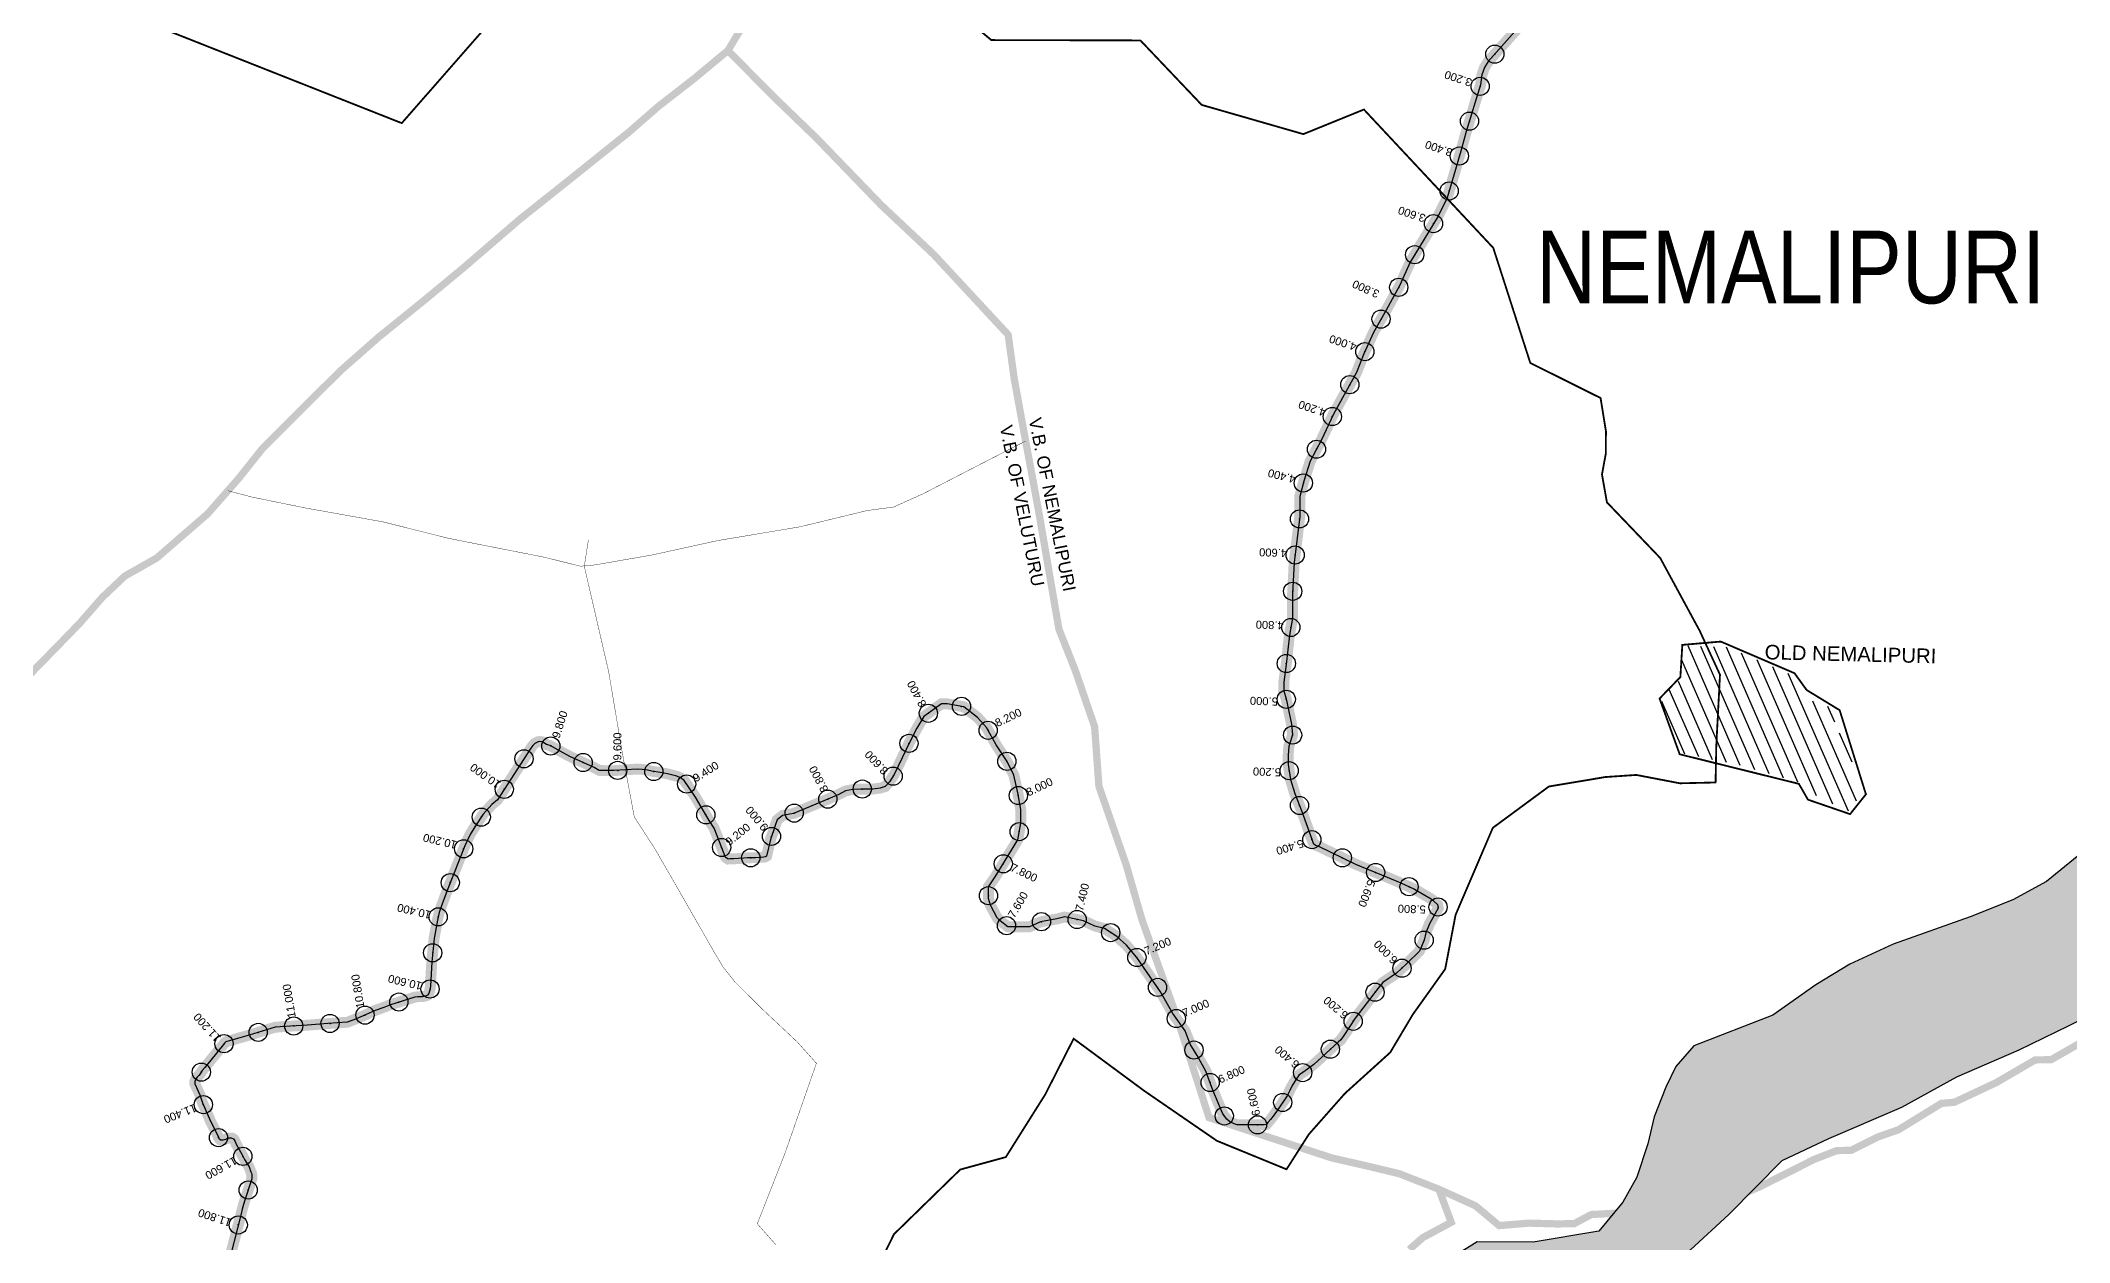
# Model space of a CAD drawing. Header units: millimetres. Extents: x 345922 to 402103, y 1833175 to 1858598.
# Drawn here: x 393337 to 398915, y 1850241 to 1853547 of the extents above; entities that cross this region are included whole.
import ezdxf

# ---------------------------------------------------------------- set-up
doc = ezdxf.new("R2010")
doc.units = ezdxf.units.MM
doc.header["$PDMODE"] = 32
doc.header["$PDSIZE"] = 50
doc.linetypes.add('JIS_02_1.0', pattern=[2, 1, -1])
for name, color, linetype in [('BND', 160, 'Continuous'), ('FRL', 3, 'Continuous'), ('points', 161, 'Continuous'), ('ROADS', 10, 'Continuous'), ('STREAM111', 4, 'Continuous'), ('TEXT', 7, 'Continuous'), ('VILLAGE AREA', 44, 'Continuous'), ('VILLAGE NAMES', 7, 'Continuous')]:
    doc.layers.add(name, color=color, linetype=linetype)
doc.styles.get("Standard").update_dxf_attribs({"font": 'arial.ttf'})
doc.styles.add('style1', font='')
doc.styles.get('style1').set_extended_font_data('Bahnschrift Condensed')

msp = doc.modelspace()

# ---------------------------------------------------------------- hatches: boundary and pattern name
at = {"layer": 'STREAM111'}
h = msp.add_hatch(dxfattribs=at)
h.set_pattern_fill('DASH', color=4, scale=500, angle=45)
h.set_pattern_definition([(45, (0, 0), (7e-15, 88.3883476), [62.5, -62.5])])
h.paths.add_polyline_path([(375577, 1846618.8), (375905.4, 1846141.8), (376031.5, 1846235.4), (376238.7, 1846424), (376382.2, 1846548.7), (376544.5, 1846617.3), (376756.8, 1846710.8), (376931.6, 1846810.6), (377193.7, 1846997.7), (377346.3, 1847086.8), (377459.5, 1847142.5), (377543.2, 1847175), (377659.5, 1847195.2), (377800.6, 1847190.5), (377901.4, 1847168.9), (378061.1, 1847130.1), (378219.3, 1847068.2), (378488.3, 1847005.6), (378706.8, 1846933.8), (378853.6, 1846904.2), (379034.7, 1846840.3), (379412.9, 1846644.8), (379594, 1846566.8), (379861.6, 1846395.3), (380024.5, 1846245.1), (380277.1, 1845924.8), (380518.5, 1845543), (380731.7, 1845233.6), (380941.3, 1844797.4), (381122.3, 1844516.1), (381283.2, 1844222.8), (381319.4, 1843917.4), (381330.9, 1843655.6), (381348.5, 1843538.7), (381406.4, 1843204.5), (381427.2, 1843118), (381444.9, 1842896.9), (381490.1, 1842511), (381515.8, 1842328.4), (381541.3, 1842152.2), (381625.4, 1842051.3), (381644.8, 1841996.5), (381683.5, 1841927.1), (381698.1, 1841890), (381706.2, 1841848.1), (381706.2, 1841793.2), (381703, 1841666.6), (381725.6, 1841523.1), (381745, 1841410.2), (381762.7, 1841332.7), (381772.4, 1841274.7), (381783.7, 1841215), (381804.7, 1841158.5), (381885.8, 1841027.5), (381890.9, 1840970.9), (381904.1, 1840945.6), (381922.3, 1840918.3), (381944.6, 1840888.9), (381984.1, 1840845.4), (382067.9, 1840717.8), (382204.5, 1840565.2), (382288.3, 1840481.8), (382319.9, 1840433.9), (382347.5, 1840401.3), (382362.8, 1840378.9), (382390.3, 1840337.2), (382486.1, 1840296.4), (382532, 1840263.8), (382557.5, 1840237.4), (382590.7, 1840185.5), (382612.4, 1840149.3), (382645.5, 1840112.1), (382685.8, 1840086.3), (382734.4, 1840036.8), (382779.8, 1839993.4), (382838.8, 1839938.7), (382866.7, 1839905.7), (382931, 1839840.8), (382950.6, 1839794.4), (382998.2, 1839728.3), (383021.9, 1839679.8), (383041.6, 1839657), (383066.4, 1839638.5), (383092.2, 1839609.6), (383146, 1839521.8), (383230.4, 1839422.7), (383300.5, 1839363.2), (383351.5, 1839325.2), (383419, 1839286.7), (383500.2, 1839236.9), (383636.7, 1839211.5), (383757.6, 1839162.1), (383807, 1839124.3), (383841.7, 1839089.7), (383891.1, 1839047.7), (383925.8, 1839026.6), (384066.7, 1838990.9), (384297, 1838951.8), (384446.8, 1838919.1), (384529, 1838924.4), (384578.6, 1838939.1), (384622.9, 1838958.1), (384703.1, 1838953.9), (384975.7, 1838918.9), (385028.3, 1838895.6), (385074.9, 1838872.4), (385120.2, 1838851.1), (385227.6, 1838825.7), (385379, 1838824.7), (385407.7, 1838833.2), (385470.6, 1838854.5), (385533.5, 1838869.4), (385621.9, 1838867.3), (385756.2, 1838836.4), (385847.9, 1838816.2), (385948.9, 1838831.9), (386045.9, 1838831.9), (386102.4, 1838839.4), (386171.6, 1838852.2), (386230.2, 1838890.5), (386358.1, 1838899), (386408.2, 1838913.9), (386662.3, 1839013.8), (386777.9, 1839042.9), (386930.5, 1839097), (387043.9, 1839128.3), (387113, 1839133.7), (387166, 1839114.3), (387196.2, 1839098.1), (387250.2, 1839091.6), (387322.6, 1839089.5), (387561.1, 1839129.6), (387680.3, 1839140), (387815.1, 1839162.4), (387899.8, 1839178), (388210.9, 1839361.6), (388399.6, 1839422.5), (388566, 1839533.4), (388799.1, 1839644.2), (389371, 1839940.5), (389756.6, 1840142), (389900.1, 1840276.4), (390324.9, 1840968), (390748.2, 1841448.1), (391056.6, 1841849.3), (391459.4, 1842404.7), (391904.2, 1842927.8), (392069.2, 1843171.4), (392485.8, 1843818.6), (392665.2, 1844076.6), (392851.7, 1844456.3), (392988.3, 1844852.8), (393124.6, 1845254.1), (393253.7, 1845734.1), (393347, 1845920.4), (393433.7, 1846339), (393519.8, 1846747.4), (393684.8, 1847048.3), (393792.4, 1847206), (393928.7, 1847363.6), (394057.8, 1847442.4), (394690.4, 1847518.3), (395448.9, 1847598.5), (396554.7, 1848008.1), (396750.1, 1848154.6), (396882.2, 1848696.2), (396998.6, 1849328), (397493.6, 1849874.6), (397666.7, 1850001.3), (397769.7, 1850075.5), (397872.7, 1850221.3), (397978.5, 1850318.4), (398124.4, 1850467), (398253.1, 1850527), (398453.4, 1850613.8), (398605.1, 1850696.7), (398776.7, 1850770.7), (398912.1, 1850837.5), (399129.8, 1850947), (399345.5, 1851093.7), (399447, 1851144.3), (399656.3, 1851546), (399796.8, 1851759.2), (399813.2, 1851864.9), (399835.8, 1852149.9), (399859.2, 1852292.8), (399859.2, 1852365.6), (399847.5, 1852406.5), (399803.7, 1852514.3), (399735, 1852682), (399669.1, 1852885.3), (399610.5, 1853028.4), (399606.8, 1853088.8), (399610.5, 1853132.7), (399625.1, 1853189.3), (399657.4, 1853422.3), (399759.3, 1853772.8), (399801.7, 1853877.8), (399834.9, 1853953.3), (399922.5, 1854201.1), (400051.7, 1854553.4), (400103.9, 1854675.2), (400167.8, 1854785.3), (400295.4, 1854965), (400394.1, 1855092.5), (400486.9, 1855202.6), (400574, 1855289.6), (400655.2, 1855393.9), (400707.5, 1855480.9), (400788.7, 1855591), (400829.3, 1855695.3), (400800.3, 1855747.5), (400655.2, 1855834.5), (400626.2, 1855863.4), (400475.3, 1855921.4), (400262, 1855954.7), (400123.2, 1855775.6), (400036.4, 1855706.3), (399938.1, 1855579.2), (399782, 1855423.2), (399782, 1855423.2), (399648.9, 1855290.3), (399544.8, 1855157.5), (399418.3, 1854904.9), (399398, 1854857.5), (399382.2, 1854794.4), (399359.5, 1854653.6), (399370.8, 1854628.7), (399393.4, 1854592.6), (399431.8, 1854561), (399461.2, 1854524.9), (399486.1, 1854491), (399510.9, 1854439.1), (399508.6, 1854333.1), (399513.2, 1854247.3), (399517.7, 1854195.4), (399517.7, 1854129.9), (399495.1, 1854035.1), (399461.5, 1853962.7), (399343.9, 1853750), (399263.5, 1853571.4), (399239.7, 1853370.5), (399220.4, 1853181.5), (399229.4, 1853051.9), (399268, 1852935.8), (399303.8, 1852807.7), (399323.1, 1852715.6), (399355.9, 1852663.3), (399408, 1852504), (399435.5, 1852295.4), (399444.3, 1852095.2), (399425.1, 1851906.9), (399354.7, 1851736.8), (399314.8, 1851679.3), (399208.3, 1851550.6), (399103.4, 1851439.9), (398851.1, 1851234.4), (398759, 1851183.3), (398642, 1851136.6), (398430, 1851062.1), (398310.6, 1851006.6), (398217.3, 1850949.8), (398099.3, 1850866.9), (397882, 1850781.9), (397832.4, 1850725.1), (397804.7, 1850668.3), (397772.7, 1850586.8), (397755.2, 1850512.6), (397725.6, 1850420.7), (397686.4, 1850352.5), (397621.1, 1850272.7), (397440.6, 1850242.4), (397285.9, 1850243.2), (397222.7, 1850203.9), (397132.9, 1850125.4), (397007.8, 1849982.1), (396842.7, 1849749.6), (396827, 1849662.4), (396744.1, 1849438.2), (396635.8, 1849147.2), (396517.9, 1848864.6), (396474.6, 1848746.2), (396409, 1848626), (396335.1, 1848509), (396254.3, 1848417.1), (396026.7, 1848336.1), (395843.1, 1848284), (395795.2, 1848276.2), (395731.5, 1848257.9), (395645.2, 1848207.4), (395580.7, 1848158.7), (395423.7, 1848103.6), (395304.2, 1848033.8), (395205.7, 1847985.1), (395069.7, 1847925.5), (394998.5, 1847894.3), (394932.4, 1847853.5), (394657.7, 1847849.7), (394443.5, 1847865.1), (394158.1, 1847834.1), (393974.8, 1847763.5), (393824.4, 1847659.5), (393622.8, 1847494.9), (393458.2, 1847317.9), (393348.5, 1847179.9), (393155.3, 1846958), (392957.7, 1846727.4), (392773.2, 1846494.6), (392707.4, 1846387.2), (392630.4, 1846172.7), (392582.4, 1845941.2), (392553.8, 1845802.6), (392518.9, 1845722), (392446.9, 1845405.9), (392399, 1845166.1), (392333.7, 1844840.7), (392279.5, 1844693.2), (392170.9, 1844560.9), (392036.2, 1844326.3), (391942.7, 1844121.8), (391762.4, 1843813.2), (391599.4, 1843500.4), (391377.7, 1843259.1), (391013.5, 1842919.1), (390889.6, 1842795.5), (390654.6, 1842545.6), (390479.3, 1842304.1), (390312.8, 1842037.2), (390155.3, 1841823.2), (390133.9, 1841745.9), (390094.4, 1841528.7), (390016, 1841369.3), (389854.1, 1841171.9), (389790.5, 1841124.2), (389737.5, 1841060.7), (389616.7, 1840935.9), (389554.5, 1840853.8), (389431.9, 1840667.9), (389330.5, 1840558.2), (389163.6, 1840421), (389065.2, 1840318.8), (388934, 1840254.6), (388805.5, 1840207.4), (388651.7, 1840153.5), (388550.7, 1840125.9), (388422.1, 1840107.6), (388315.5, 1840090.3), (388267, 1840070.6), (388208, 1840043.1), (388107, 1839952.7), (388032.3, 1839887.1), (388024.6, 1839887.1), (387989.9, 1839894.9), (387961.6, 1839906.4), (387939.7, 1839905.1), (387902.5, 1839879.4), (387787.8, 1839816.4), (387706.8, 1839759.9), (387490.6, 1839667.2), (387271.9, 1839588.7), (387053.1, 1839523), (386750.8, 1839429.1), (386619.7, 1839389.3), (386412.6, 1839330.1), (386257, 1839312.1), (386131, 1839313.4), (386061.6, 1839312.1), (385958.9, 1839324.9), (385856.2, 1839340.8), (385803.7, 1839365.4), (385776.7, 1839367), (385728.9, 1839370.2), (385666.9, 1839365.4), (385560.1, 1839362.2), (385549.8, 1839364.6), (385538.6, 1839370.9), (385530.7, 1839380.5), (385511.6, 1839382.9), (385489.3, 1839378.9), (385320.8, 1839396.6), (384973.2, 1839431.9), (384691.7, 1839436.7), (384652.3, 1839428.5), (384641, 1839428.5), (384631, 1839409.7), (384602.1, 1839406), (384454, 1839422.3), (384211.5, 1839496.4), (384038.2, 1839567.8), (383876.1, 1839675.9), (383766.9, 1839732.3), (383620.2, 1839824.7), (383568.5, 1839862.4), (383475, 1839969.7), (383347.6, 1840109.2), (383210.5, 1840248.2), (383043.3, 1840405.5), (382951.8, 1840496.9), (382812.5, 1840698), (382768.8, 1840763.5), (382727, 1840807.2), (382689.3, 1840854.8), (382659.4, 1840902.5), (382572.6, 1840983.4), (382548, 1841001.9), (382509.7, 1841020.4), (382473.9, 1841036.4), (382449.2, 1841043.8), (382414.7, 1841043.8), (382403.6, 1841038.9), (382387.5, 1841029), (382361.6, 1841016.7), (382344.3, 1841017.9), (382325.8, 1841020.4), (382313.5, 1841022.8), (382299.9, 1841029), (382293.7, 1841031.5), (382281.4, 1841043.8), (382270.3, 1841069.7), (382235.7, 1841140.3), (382233.2, 1841157.6), (382225.8, 1841182.2), (382218.4, 1841209.3), (382218.4, 1841269.7), (382214.7, 1841289.5), (382196.2, 1841365.1), (382194.9, 1841382.3), (382188.8, 1841418.1), (382181.4, 1841441.5), (382175.2, 1841463.7), (382167.8, 1841488.4), (382157.9, 1841508.1), (382132, 1841542.6), (382095.8, 1841609.8), (382067.6, 1841624.5), (382040.6, 1841631.8), (382002.6, 1841639.2), (381977.6, 1841647.8), (381941.9, 1841666.8), (381925.2, 1841694.3), (381913.2, 1841728.9), (381885.7, 1841819.8), (381860.5, 1841928.9), (381859.3, 1841955.3), (381859.3, 1841969.6), (381860.5, 1841992.3), (381882.1, 1842041.3), (381908.4, 1842121.8), (381915.6, 1842150.5), (381916.8, 1842172.1), (381908.4, 1842199.6), (381875.3, 1842269), (381865.7, 1842297.6), (381844.7, 1842335.7), (381821.8, 1842381.8), (381818, 1842437.1), (381812.2, 1842571.1), (381812.2, 1842645.5), (381818, 1842779.4), (381819.9, 1842857.6), (381835.1, 1842926.2), (381842.8, 1843075.5), (381837.1, 1843144.2), (381825.6, 1843199.4), (381797, 1843308.1), (381794.3, 1843356.2), (381785.9, 1843407.5), (381779.9, 1843469.5), (381770.4, 1843551.7), (381766.8, 1843698.6), (381753.7, 1843798.7), (381716.3, 1843823), (381667.3, 1843941.1), (381622.7, 1844089.8), (381544.4, 1844421.8), (381503.4, 1844633.7), (381417.8, 1844942.2), (381392.4, 1845025), (381249.5, 1845377.7), (381113, 1845632.5), (380988.4, 1845905.1), (380881.7, 1846142.1), (380609.3, 1846442.2), (380390.8, 1846651.7), (380281.8, 1846776.7), (380168.3, 1846846.2), (380063.9, 1846871.7), (379950.4, 1846878.6), (379704.1, 1846971.8), (379507.1, 1847032), (379182.5, 1847129.2), (378882.2, 1847227.8), (378763.4, 1847285.7), (378605.5, 1847358), (378396.6, 1847426.4), (378228.5, 1847472.7), (378090.9, 1847507.4), (377969.2, 1847532), (377732.5, 1847550.2), (377636.5, 1847552.4), (377526.7, 1847538.7), (377490.1, 1847513.6), (377437.5, 1847506.8), (377378.1, 1847511.3), (377263.7, 1847522.7), (377211.1, 1847513.6), (377158.6, 1847502.2), (377071.7, 1847483.9), (376993.9, 1847458.8), (376888.7, 1847413.1), (376822.4, 1847374.3), (376710, 1847298.5), (376680.3, 1847261.9), (376641.4, 1847220.8), (376588.8, 1847198), (376416.8, 1847133.7), (376268.2, 1847110.9), (376174.4, 1847049.2), (376071.3, 1846904.8), (375938.7, 1846776.9), (375657.1, 1846659.9)])
at = {"layer": 'VILLAGE AREA'}
h = msp.add_hatch(dxfattribs=at)
h.set_pattern_fill('ANSI31,_O', color=256, scale=10, angle=68.5464)
h.set_pattern_definition([(113.5464313, (0, 0), (-29.1063882, -12.6838743), [])])
h.paths.add_polyline_path([(398209.9, 1851729.7), (398160.7, 1851797.7), (397976.7, 1851878.1), (397849.9, 1851882.4), (397846.8, 1851791), (397791, 1851740.7), (397822.3, 1851628.3), (397839.3, 1851588.3), (398003.5, 1851554.6), (398174.1, 1851505.5), (398195.7, 1851467.6), (398218.4, 1851469.9), (398265.5, 1851445.7), (398303.6, 1851424.9), (398315.7, 1851433.2), (398348.2, 1851484.8), (398337.1, 1851493.5), (398339.4, 1851500), (398326.6, 1851508.2), (398306.4, 1851623.6), (398261.8, 1851658.1), (398284.9, 1851702.7)])

# ---------------------------------------------------------------- linework, layer by layer
at = {"layer": 'BND', "linetype": 'JIS_02_1.0', "lineweight": 30, "ltscale": 50, "const_width": 20}
for points in [[(395438.7, 1853871.9), (395226.5, 1853519.5), (395226.5, 1853519.5)], [(393302.2, 1851798.3), (393401.5, 1851900.1), (393445.1, 1851945.1), (393506.3, 1852015.3), (393568.4, 1852074.1), (393656, 1852123.7), (393796.4, 1852245.6), (393880.2, 1852341.2), (393947.5, 1852425.6), (394065.5, 1852543.9), (394163.4, 1852640.6), (394265.7, 1852730.9), (394396.3, 1852836.5), (394498.2, 1852921), (394653.9, 1853055.1), (394796.2, 1853168.5), (394952.5, 1853293.7), (395034.9, 1853365.6), (395134.1, 1853442.8), (395226.5, 1853519.5), (395356.1, 1853388.8), (395470.4, 1853278.4), (395648.1, 1853094.3), (395792.6, 1852958.3), (395996.9, 1852738), (396013.3, 1852618.8), (396045, 1852445.2), (396065.5, 1852335.9), (396082.9, 1852240.5), (396136.4, 1851928.5), (396181.3, 1851815.2), (396234.6, 1851660), (396246.4, 1851496.2), (396321.9, 1851278.4), (396364.6, 1851129.6), (396460.5, 1850861.6), (396549.2, 1850584.8), (396886.7, 1850473.8), (396979.2, 1850452.7), (397071.8, 1850430.6), (397181.1, 1850387.7), (397215, 1850296.7), (397136.8, 1850254.6), (397099.7, 1850221.9)], [(395226.5, 1853519.5), (395226.5, 1853519.5), (395356.1, 1853388.8), (395470.4, 1853278.4), (395648.1, 1853094.3), (395792.6, 1852958.3), (395996.9, 1852738), (396013.3, 1852618.8), (396045, 1852445.2), (396065.5, 1852335.9), (396082.9, 1852240.5), (396136.4, 1851928.5), (396181.3, 1851815.2), (396234.6, 1851660), (396246.4, 1851496.2), (396321.9, 1851278.4), (396364.6, 1851129.6), (396460.5, 1850861.6), (396549.2, 1850584.8), (396886.7, 1850473.8), (396979.2, 1850452.7), (397071.8, 1850430.6), (397181.1, 1850387.7)], [(397181.1, 1850387.7), (397281.7, 1850342.2), (397346.8, 1850287.7), (397428.9, 1850294.5), (397507.4, 1850292.3), (397553.4, 1850293.2), (397600.3, 1850318.2), (397741.8, 1850325.6), (397910.4, 1850344.2), (397995.9, 1850366.3), (398062.5, 1850394), (398212.3, 1850469.6), (398274.9, 1850494), (398314.8, 1850494.7), (398386.9, 1850531.1), (398444.5, 1850551.3), (398562.7, 1850623.9), (398598.2, 1850626.9), (398713.8, 1850681.2), (398820.5, 1850743.5), (398864, 1850743.9), (399054.4, 1850852.9)]]:
    msp.add_lwpolyline(points, dxfattribs=at)
at = {"layer": 'FRL', "color": 84, "const_width": 30}
msp.add_lwpolyline([(393858.6, 1850205.7), (393888.3, 1850320.3), (393891.3, 1850333.2), (393895, 1850345.5), (393898.7, 1850357.8), (393917.4, 1850416), (393917.4, 1850420.3), (393917.4, 1850424.4), (393917.4, 1850428.5), (393916.6, 1850432.3), (393914.9, 1850435.5), (393913.3, 1850440), (393912.1, 1850444.1), (393909.9, 1850448.9), (393897.6, 1850469.1), (393890.9, 1850482.3), (393874.7, 1850511.6), (393871.7, 1850518.7), (393869.2, 1850523.8), (393866.8, 1850526.5), (393862.9, 1850528.5), (393861, 1850528.7), (393858.6, 1850528.7), (393854.5, 1850528.7), (393850.1, 1850527.6), (393845.8, 1850525.7), (393842.8, 1850524.6), (393838.7, 1850523.8), (393834.9, 1850523.8), (393834.1, 1850523.8), (393832.2, 1850523.8), (393830.8, 1850523.8), (393829.4, 1850525.2), (393828.1, 1850526.5), (393826.5, 1850529.3), (393825.6, 1850530.6), (393822.1, 1850539.6), (393804.5, 1850573.5), (393797.9, 1850589.4), (393782, 1850625.5), (393775, 1850647.5), (393761.1, 1850677.3), (393760.9, 1850679.6), (393760.9, 1850681.4), (393761.1, 1850684.2), (393762.4, 1850688.8), (393764.7, 1850692.6), (393767, 1850695.8), (393771.5, 1850700.8), (393776, 1850705.3), (393781.3, 1850714.1), (393788.4, 1850722.5), (393804.6, 1850743.1), (393839.8, 1850786.2), (393842.3, 1850789.3), (393846, 1850793.1), (393848.5, 1850794.4), (393856.1, 1850795.6), (393878, 1850802.5), (393910, 1850811.3), (393958.3, 1850826.3), (393981.5, 1850833.2), (394023.5, 1850836.3), (394070.7, 1850838.9), (394126.5, 1850843.3), (394180.2, 1850847), (394198.2, 1850854.1), (394223.6, 1850864.2), (394256.5, 1850879.6), (394280.2, 1850888), (394298.8, 1850895.3), (394365.6, 1850916), (394373.2, 1850917.3), (394386.6, 1850917.3), (394395.1, 1850919.1), (394401, 1850921.8), (394404.1, 1850926.3), (394405.9, 1850932.1), (394407.7, 1850938.8), (394408.6, 1850946.9), (394409.5, 1850962.5), (394412.3, 1851013.2), (394418.7, 1851077.6), (394427.8, 1851128.2), (394433, 1851149), (394440.8, 1851172.4), (394456.4, 1851213.9), (394503.3, 1851332.6), (394517.6, 1851363.7), (394530.6, 1851384.5), (394554, 1851419.5), (394577.3, 1851445.5), (394592.9, 1851458.5), (394684.7, 1851600.9), (394689.8, 1851608), (394695.4, 1851614.1), (394704.5, 1851618.6), (394709.6, 1851619.1), (394716.7, 1851618.1), (394722.8, 1851614.1), (394727.9, 1851610.5), (394737.5, 1851608), (394765.4, 1851592.5), (394792.3, 1851578), (394858.4, 1851547.7), (394873, 1851539.7), (394887.6, 1851539), (394912.5, 1851539), (394976.9, 1851543.4), (394990.8, 1851542.6), (395005.4, 1851540.4), (395017.1, 1851537.5), (395039.8, 1851533.9), (395060.2, 1851530.2), (395085.8, 1851523.7), (395096, 1851519.3), (395106.3, 1851512), (395137.8, 1851465.9), (395175.1, 1851401.5), (395188.3, 1851381.1), (395216, 1851310.1), (395218.2, 1851304.1), (395221, 1851300), (395226.9, 1851295.9), (395232.4, 1851296.4), (395242.9, 1851296.4), (395255.2, 1851297.3), (395270.3, 1851298.7), (395279.9, 1851299.1), (395292.7, 1851299.6), (395303.2, 1851299.6), (395312.3, 1851300.5), (395318.3, 1851300.5), (395325.6, 1851300.9), (395329.2, 1851301.8), (395332.9, 1851304.1), (395344.4, 1851353.6), (395351.9, 1851373.1), (395357.4, 1851390.7), (395362.1, 1851403.7), (395376.9, 1851415.7), (395406.7, 1851421.3), (395500.8, 1851460.6), (395531.3, 1851473.8), (395549.8, 1851483.1), (395569.7, 1851487), (395592.2, 1851488.4), (395625.3, 1851488.4), (395645.1, 1851491), (395658.4, 1851495), (395670.3, 1851508.2), (395683.5, 1851528), (395727.3, 1851620.5), (395746.2, 1851655.4), (395765, 1851687.7), (395813.5, 1851722.7), (395829.6, 1851722.7), (395875.4, 1851714.6), (395913.1, 1851685), (395937.3, 1851658.1), (395964.2, 1851609.7), (395993.8, 1851564), (396012.7, 1851526.4), (396023.5, 1851478), (396031.5, 1851432.2), (396031.5, 1851394.6), (396023.5, 1851348.9), (395961.5, 1851246.7), (395942.7, 1851219.8), (395942.7, 1851187.5), (395948.1, 1851168.7), (395966.9, 1851133.8), (395975, 1851125.7), (395996.5, 1851109.6), (396028.8, 1851109.6), (396055.8, 1851109.6), (396085.4, 1851123), (396131.1, 1851131.1), (396152.7, 1851136.5), (396204.4, 1851126), (396235.6, 1851111.6), (396262, 1851104.4), (396295.6, 1851082.8), (396322, 1851058.8), (396350.8, 1851025.3), (396416, 1850930.8), (396449.6, 1850870.9), (396483.2, 1850823), (396497.6, 1850787), (396516.8, 1850755.9), (396540.8, 1850712.7), (396560, 1850660), (396586.2, 1850597.4), (396591.5, 1850588.7), (396598.5, 1850580.5), (396605.6, 1850574), (396618.5, 1850567.6), (396626.1, 1850564.7), (396638.4, 1850564.7), (396650.1, 1850564.7), (396665.9, 1850564.7), (396677, 1850564.7), (396684.7, 1850564.7), (396694.6, 1850564.7), (396701.1, 1850564.7), (396706.9, 1850565.8), (396711, 1850571.1), (396718.6, 1850579.9), (396728, 1850592.7), (396745, 1850616.2), (396764.2, 1850644.9), (396770.9, 1850659.1), (396776.8, 1850670.8), (396788.5, 1850690.8), (396796.8, 1850702.5), (396810.2, 1850710.8), (396836.9, 1850730.9), (396904.5, 1850792.6), (396911.8, 1850798.9), (396920.2, 1850810.9), (396951, 1850857.9), (397013.9, 1850940.4), (397027.1, 1850956.4), (397065, 1850982), (397092.4, 1851007.5), (397127.4, 1851042.5), (397140.7, 1851073.1), (397145.5, 1851093), (397154.9, 1851117.5), (397179.5, 1851161), (397177.6, 1851170.5), (397159.7, 1851186.5), (397114.2, 1851213), (397076.4, 1851230), (397038.5, 1851246.1), (396952.2, 1851281.7), (396848.6, 1851331.8), (396842.2, 1851334.4), (396835.8, 1851339.8), (396831.6, 1851350.4), (396804.4, 1851427.1), (396784.7, 1851476.5), (396773, 1851514.8), (396766.9, 1851556.1), (396766.9, 1851581.9), (396768.4, 1851605.4), (396779, 1851637.2), (396776, 1851666.8), (396761.3, 1851736.2), (396754.7, 1851758.1), (396754.7, 1851782.3), (396761.3, 1851830.7), (396770.1, 1851912), (396778.9, 1851958.1), (396778.9, 1852026.2), (396783.3, 1852111.9), (396798.7, 1852238.2), (396798.7, 1852293.1), (396809.7, 1852334.9), (396827.3, 1852389.8), (396858.1, 1852449.2), (396891.1, 1852519.5), (396955, 1852634.5), (396974.8, 1852685.1), (397001.2, 1852744.4), (397036.4, 1852805.9), (397073.8, 1852874.1), (397102.4, 1852937.8), (397178.7, 1853064.4), (397203.7, 1853114.2), (397227.1, 1853192.7), (397243, 1853249), (397256.5, 1853296.7), (397295.7, 1853425.6), (397299.4, 1853452.5), (397306.8, 1853473.3), (397316.6, 1853489.2), (397464, 1853655)], dxfattribs=at)
at = {"layer": 'FRL', "color": 82}
msp.add_lwpolyline([(397464, 1853655), (397316.6, 1853489.2), (397306.8, 1853473.3), (397299.4, 1853452.5), (397295.7, 1853425.6), (397256.5, 1853296.7), (397243, 1853249), (397227.1, 1853192.7), (397203.7, 1853114.2), (397178.7, 1853064.4), (397102.4, 1852937.8), (397073.8, 1852874.1), (397036.4, 1852805.9), (397001.2, 1852744.4), (396974.8, 1852685.1), (396955, 1852634.5), (396891.1, 1852519.5), (396858.1, 1852449.2), (396827.3, 1852389.8), (396809.7, 1852334.9), (396798.7, 1852293.1), (396798.7, 1852238.2), (396783.3, 1852111.9), (396778.9, 1852026.2), (396778.9, 1851958.1), (396770.1, 1851912), (396761.3, 1851830.7), (396754.7, 1851782.3), (396754.7, 1851758.1), (396761.3, 1851736.2), (396776, 1851666.8), (396779, 1851637.2), (396768.4, 1851605.4), (396766.9, 1851581.9), (396766.9, 1851556.1), (396773, 1851514.8), (396784.7, 1851476.5), (396804.4, 1851427.1), (396831.6, 1851350.4), (396835.8, 1851339.8), (396842.2, 1851334.4), (396848.6, 1851331.8), (396952.2, 1851281.7), (397038.5, 1851246.1), (397076.4, 1851230), (397114.2, 1851213), (397159.7, 1851186.5), (397177.6, 1851170.5), (397179.5, 1851161), (397154.9, 1851117.5), (397145.5, 1851093), (397140.7, 1851073.1), (397127.4, 1851042.5), (397092.4, 1851007.5), (397065, 1850982), (397027.1, 1850956.4), (397013.9, 1850940.4), (396951, 1850857.9), (396920.2, 1850810.9), (396911.8, 1850798.9), (396904.5, 1850792.6), (396836.9, 1850730.9), (396810.2, 1850710.8), (396796.8, 1850702.5), (396788.5, 1850690.8), (396776.8, 1850670.8), (396770.9, 1850659.1), (396764.2, 1850644.9), (396745, 1850616.2), (396728, 1850592.7), (396718.6, 1850579.9), (396711, 1850571.1), (396706.9, 1850565.8), (396701.1, 1850564.7), (396694.6, 1850564.7), (396684.7, 1850564.7), (396677, 1850564.7), (396665.9, 1850564.7), (396650.1, 1850564.7), (396638.4, 1850564.7), (396626.1, 1850564.7), (396618.5, 1850567.6), (396605.6, 1850574), (396598.5, 1850580.5), (396591.5, 1850588.7), (396586.2, 1850597.4), (396560, 1850660), (396540.8, 1850712.7), (396516.8, 1850755.9), (396497.6, 1850787), (396483.2, 1850823), (396449.6, 1850870.9), (396416, 1850930.8), (396350.8, 1851025.3), (396322, 1851058.8), (396295.6, 1851082.8), (396262, 1851104.4), (396235.6, 1851111.6), (396204.4, 1851126), (396152.7, 1851136.5), (396131.1, 1851131.1), (396085.4, 1851123), (396055.8, 1851109.6), (396028.8, 1851109.6), (395996.5, 1851109.6), (395975, 1851125.7), (395966.9, 1851133.8), (395948.1, 1851168.7), (395942.7, 1851187.5), (395942.7, 1851219.8), (395961.5, 1851246.7), (396023.5, 1851348.9), (396031.5, 1851394.6), (396031.5, 1851432.2), (396023.5, 1851478), (396012.7, 1851526.4), (395993.8, 1851564), (395964.2, 1851609.7), (395937.3, 1851658.1), (395913.1, 1851685), (395875.4, 1851714.6), (395829.6, 1851722.7), (395813.5, 1851722.7), (395765, 1851687.7), (395746.2, 1851655.4), (395727.3, 1851620.5), (395683.5, 1851528), (395670.3, 1851508.2), (395658.4, 1851495), (395645.1, 1851491), (395625.3, 1851488.4), (395592.2, 1851488.4), (395569.7, 1851487), (395549.8, 1851483.1), (395531.3, 1851473.8), (395500.8, 1851460.6), (395406.7, 1851421.3), (395376.9, 1851415.7), (395362.1, 1851403.7), (395357.4, 1851390.7), (395351.9, 1851373.1), (395344.4, 1851353.6), (395332.9, 1851304.1), (395329.2, 1851301.8), (395325.6, 1851300.9), (395318.3, 1851300.5), (395312.3, 1851300.5), (395303.2, 1851299.6), (395292.7, 1851299.6), (395279.9, 1851299.1), (395270.3, 1851298.7), (395255.2, 1851297.3), (395242.9, 1851296.4), (395232.4, 1851296.4), (395226.9, 1851295.9), (395221, 1851300), (395218.2, 1851304.1), (395216, 1851310.1), (395188.3, 1851381.1), (395175.1, 1851401.5), (395137.8, 1851465.9), (395106.3, 1851512), (395096, 1851519.3), (395085.8, 1851523.7), (395060.2, 1851530.2), (395039.8, 1851533.9), (395017.1, 1851537.5), (395005.4, 1851540.4), (394990.8, 1851542.6), (394976.9, 1851543.4), (394912.5, 1851539), (394887.6, 1851539), (394873, 1851539.7), (394858.4, 1851547.7), (394792.3, 1851578), (394765.4, 1851592.5), (394737.5, 1851608), (394727.9, 1851610.5), (394722.8, 1851614.1), (394716.7, 1851618.1), (394709.6, 1851619.1), (394704.5, 1851618.6), (394695.4, 1851614.1), (394689.8, 1851608), (394684.7, 1851600.9), (394592.9, 1851458.5), (394577.3, 1851445.5), (394554, 1851419.5), (394530.6, 1851384.5), (394517.6, 1851363.7), (394503.3, 1851332.6), (394456.4, 1851213.9), (394440.8, 1851172.4), (394433, 1851149), (394427.8, 1851128.2), (394418.7, 1851077.6), (394412.3, 1851013.2), (394409.5, 1850962.5), (394408.6, 1850946.9), (394407.7, 1850938.8), (394405.9, 1850932.1), (394404.1, 1850926.3), (394401, 1850921.8), (394395.1, 1850919.1), (394386.6, 1850917.3), (394373.2, 1850917.3), (394365.6, 1850916), (394298.8, 1850895.3), (394280.2, 1850888), (394256.5, 1850879.6), (394223.6, 1850864.2), (394198.2, 1850854.1), (394180.2, 1850847), (394126.5, 1850843.3), (394070.7, 1850838.9), (394023.5, 1850836.3), (393981.5, 1850833.2), (393958.3, 1850826.3), (393910, 1850811.3), (393878, 1850802.5), (393856.1, 1850795.6), (393848.5, 1850794.4), (393846, 1850793.1), (393842.3, 1850789.3), (393839.8, 1850786.2), (393804.6, 1850743.1), (393788.4, 1850722.5), (393781.3, 1850714.1), (393776, 1850705.3), (393771.5, 1850700.8), (393767, 1850695.8), (393764.7, 1850692.6), (393762.4, 1850688.8), (393761.1, 1850684.2), (393760.9, 1850681.4), (393760.9, 1850679.6), (393761.1, 1850677.3), (393775, 1850647.5), (393782, 1850625.5), (393797.9, 1850589.4), (393804.5, 1850573.5), (393822.1, 1850539.6), (393825.6, 1850530.6), (393826.5, 1850529.3), (393828.1, 1850526.5), (393829.4, 1850525.2), (393830.8, 1850523.8), (393832.2, 1850523.8), (393834.1, 1850523.8), (393834.9, 1850523.8), (393838.7, 1850523.8), (393842.8, 1850524.6), (393845.8, 1850525.7), (393850.1, 1850527.6), (393854.5, 1850528.7), (393858.6, 1850528.7), (393861, 1850528.7), (393862.9, 1850528.5), (393866.8, 1850526.5), (393869.2, 1850523.8), (393871.7, 1850518.7), (393874.7, 1850511.6), (393890.9, 1850482.3), (393897.6, 1850469.1), (393909.9, 1850448.9), (393912.1, 1850444.1), (393913.3, 1850440), (393914.9, 1850435.5), (393916.6, 1850432.3), (393917.4, 1850428.5), (393917.4, 1850424.4), (393917.4, 1850420.3), (393917.4, 1850416), (393898.7, 1850357.8), (393895, 1850345.5), (393891.3, 1850333.2), (393888.3, 1850320.3), (393858.6, 1850205.7)], dxfattribs=at)
at = {"layer": 'points'}
for p in [(397334.8, 1853509.7), (397294.4, 1853421.1), (397265.2, 1853325.4), (397237.4, 1853229.4), (397209.4, 1853133.4), (397166.2, 1853043.6), (397114.6, 1852958), (397070.7, 1852868.3), (397022.1, 1852780.9), (396977.7, 1852691.4), (396936.2, 1852600.6), (396888.1, 1852513), (396844.5, 1852423), (396808.5, 1852330.1), (396797.9, 1852231.4), (396785.8, 1852132.1), (396779.2, 1852032.4), (396774.1, 1851932.9), (396761.7, 1851833.7), (396761.5, 1851735.2), (395777.7, 1851696.8), (395868.7, 1851715.8), (395724.2, 1851613.9), (395941.8, 1851650.1), (396778.9, 1851636.8), (394665.9, 1851571.7), (394739.5, 1851606.9), (394828.5, 1851561.4), (395993.5, 1851564.6), (394923.5, 1851539.7), (395022.7, 1851536.6), (395112.9, 1851502.2), (395680.7, 1851523.9), (396769.4, 1851538.8), (394611.7, 1851487.7), (395501.1, 1851460.7), (395595.8, 1851488.4), (396024.8, 1851470.5), (396797.9, 1851443.3), (394548.4, 1851411.2), (395165.9, 1851417.4), (395408.8, 1851422.2), (395346.2, 1851358.1), (396027.4, 1851371.4), (396832, 1851349.3), (394499.9, 1851324.1), (395209.1, 1851327.7), (395289.3, 1851299.4), (395983.5, 1851282.9), (396915.6, 1851299.3), (394463.2, 1851231), (397007.1, 1851259), (397099.1, 1851219.8), (395942.7, 1851195), (397178.9, 1851163.9), (394430, 1851136.8), (395992.5, 1851112.6), (396088.5, 1851123.6), (396186.5, 1851129.6), (396278.8, 1851093.6), (397140.6, 1851072.8), (394414.8, 1851038.1), (396350.9, 1851025.1), (397079.6, 1850995.6), (396407.7, 1850942.8), (394321.9, 1850902.5), (394407.6, 1850938.4), (397005.7, 1850929.6), (394032.9, 1850836.8), (394132.7, 1850843.7), (394228.7, 1850866.6), (396459.2, 1850857.2), (396945.6, 1850849.7), (393841.2, 1850788), (393935.2, 1850819.1), (396882.9, 1850772.8), (396507.8, 1850770.5), (393778.8, 1850709.9), (396552.3, 1850681.2), (396806.5, 1850708.5), (393784.2, 1850620.5), (396751.8, 1850626.4), (396591.1, 1850589.3), (396682.5, 1850564.7), (393826.1, 1850529.8), (393893, 1850478.2), (393907.7, 1850385.7), (393880.3, 1850289.6)]:
    msp.add_point(p, dxfattribs=at)
at = {"layer": 'ROADS'}
for points, const_width in [([(392111.8, 1853654.1), (392560.1, 1854019.7), (394329.8, 1853319.9), (395936.9, 1855155.9)], 5), ([(395575, 1853863.1), (395950.6, 1853548.4), (396360.6, 1853547.4), (396529, 1853370.1), (396808.5, 1853289.7), (396975, 1853357.4), (397330.6, 1852976.8), (397432.4, 1852660.4), (397625.6, 1852563.9), (397640.4, 1852472.2), (397640, 1852411), (397629.5, 1852353.6), (397643, 1852277.1), (397789.7, 1852123.7), (397898.1, 1851923.7), (397953.9, 1851802.9), (397943.7, 1851606.1), (397941.8, 1851506.5), (397843.9, 1851504.2), (397723.8, 1851527.2), (397638.6, 1851521.4), (397577.3, 1851511.1)], 5), ([(396044.9, 1852445.6), (395895.1, 1852368.6), (395763.2, 1852300.6), (395682, 1852264), (395608.8, 1852254.3), (395424.4, 1852209.6), (395198.5, 1852171.8), (395018.1, 1852132.2), (394862, 1852105), (394821.2, 1852101.3), (394721.2, 1852126.1), (394459.1, 1852177.8), (394278.1, 1852223.3), (394066.3, 1852261.2), (393918.3, 1852291.4), (393851.9, 1852308.9)], 1), ([(395357.6, 1850235.8), (395307.2, 1850292.6), (395383.1, 1850485.8), (395469.7, 1850734.1), (395417.3, 1850792.7), (395321.8, 1850882.4), (395246.8, 1850956.8), (395213, 1850999.1), (395186.2, 1851044.3), (395083.4, 1851224.1), (395025.1, 1851325.1), (394969.1, 1851411.8), (394936, 1851588.9), (394898.6, 1851811.3), (394831.7, 1852101.1), (394842.8, 1852172.9)], 1), ([(397577.3, 1851511.1), (397483.5, 1851495.4), (397329.4, 1851381.7), (397227, 1851142.4), (397198.4, 1850993.2), (397109.5, 1850868.5), (397047.3, 1850763.9), (396922.8, 1850651.2), (396823.5, 1850538.7), (396762.2, 1850442.5), (396570.7, 1850521), (396370.7, 1850658.6), (396177, 1850801.8), (396098.8, 1850648.3), (395990.5, 1850476.1), (395865.3, 1850441.9), (395682.9, 1850263.9), (395571.4, 1850036)], 5)]:
    msp.add_lwpolyline(points, dxfattribs=dict(at, const_width=const_width))
at = {"layer": 'STREAM111', "color": 4}
for points in [[(399103.4, 1851439.9), (398851.1, 1851234.4), (398759, 1851183.3), (398642, 1851136.6), (398430, 1851062.1), (398310.6, 1851006.6), (398217.3, 1850949.8), (398099.3, 1850866.9), (397882, 1850781.9), (397832.4, 1850725.1), (397804.7, 1850668.3), (397772.7, 1850586.8), (397755.2, 1850512.6), (397725.6, 1850420.7), (397686.4, 1850352.5), (397621.1, 1850272.7), (397440.6, 1850242.4), (397285.9, 1850243.2), (397222.7, 1850203.9)], [(393792.4, 1847206), (393928.7, 1847363.6), (394057.8, 1847442.4), (394690.4, 1847518.3), (395448.9, 1847598.5), (396554.7, 1848008.1), (396750.1, 1848154.6), (396882.2, 1848696.2), (396998.6, 1849328), (397493.6, 1849874.6), (397666.7, 1850001.3), (397769.7, 1850075.5), (397872.7, 1850221.3), (397978.5, 1850318.4), (398124.4, 1850467), (398253.1, 1850527), (398453.4, 1850613.8), (398605.1, 1850696.7), (398776.7, 1850770.7), (398912.1, 1850837.5), (399129.8, 1850947)]]:
    msp.add_lwpolyline(points, dxfattribs=at)
at = {"layer": 'VILLAGE AREA', "const_width": 5}
msp.add_lwpolyline([(397850.4, 1851884.9), (397845, 1851796.4), (397787.8, 1851737.3), (397843.1, 1851584.1), (398170.8, 1851502.7), (398195.8, 1851459.2), (398311.6, 1851419.4), (398355.1, 1851474), (398282.9, 1851705.3), (398192.1, 1851760.8), (398158.8, 1851807), (397956.1, 1851894), (397850.4, 1851884.9)], dxfattribs=at)

# ---------------------------------------------------------------- texts
at = {"layer": 'points', "color": 1}
for s, rotation, p in [('3.200', 161.4014, (397274, 1853440.5)), ('3.400', 161.4014, (397220.7, 1853248.2)), ('3.600', 161.4014, (397146.5, 1853067.4)), ('3.800', 156.0704, (397019.7, 1852858.2)), ('4.000', 161.4014, (396957, 1852713.9)), ('4.200', 161.4014, (396872.5, 1852533.3)), ('4.400', 166.0279, (396788.9, 1852350.6)), ('4.600', 178.052, (396764.1, 1852148.2)), ('4.800', 178.052, (396754.8, 1851949.2)), ('8.400', 118.1559, (395773.2, 1851721.5)), ('9.800', 72.3538, (394763.1, 1851626.1)), ('8.200', 25.7165, (395967.4, 1851658.6)), ('5.000', 178.052, (396738.8, 1851739.8)), ('9.600', 89.9592, (394933.6, 1851567.1)), ('8.600', 133.2599, (395669, 1851540.6)), ('9.400', 32.4082, (395139, 1851506.5)), ('8.800', 117.9256, (395503.6, 1851486.8)), ('5.200', 178.052, (396747.2, 1851545.3)), ('8.000', 25.7165, (396053.2, 1851467.8)), ('9.000', 129.8497, (395339.1, 1851384.6)), ('10.200', 166.6067, (394482.9, 1851344.6)), ('9.200', 38.5807, (395230.5, 1851331.3)), ('5.400', 197.4172, (396804.7, 1851350.3)), ('7.800', 334.4064, (396001.1, 1851264.8)), ('7.600', 59.378, (396013.8, 1851131.6)), ('7.400', 76.7595, (396202.6, 1851151.2)), ('5.600', 248.3729, (396986.6, 1851240.9)), ('10.400', 166.6067, (394411.9, 1851152)), ('5.800', 178.052, (397145.3, 1851167.9)), ('7.200', 23.4453, (396377.1, 1851031.2)), ('6.000', 134.7979, (397069.7, 1851020.5)), ('10.800', 99.3314, (394227.4, 1850887.6)), ('10.600', 166.6067, (394386.8, 1850956.7)), ('11.000', 99.3314, (394038.7, 1850860.8)), ('7.000', 23.4453, (396481.9, 1850860.6)), ('6.200', 139.552, (396933.9, 1850870.2)), ('11.200', 132.1772, (393834.3, 1850805.1)), ('6.400', 139.552, (396799.9, 1850734.8)), ('6.800', 23.6211, (396580, 1850678.1)), ('6.600', 102.1435, (396690.3, 1850592.1)), ('11.400', 201.503, (393760.4, 1850623.1)), ('11.600', 208.9505, (393869, 1850478.3)), ('11.800', 161.4606, (393863.7, 1850305))]:
    msp.add_text(s, height=22, rotation=rotation, dxfattribs=at).set_placement(p)
at = {"layer": 'points', "color": 6}
msp.add_text('10.000', height=22, rotation=144.5493, dxfattribs=at).set_placement((394604.1, 1851506.1))
at = {"layer": 'TEXT', "color": 6}
for s, p in [('V.B. OF VELUTURU', (395973.7, 1852485)), ('V.B. OF NEMALIPURI', (396053.2, 1852505.8))]:
    msp.add_text(s, height=35, rotation=281.4003, dxfattribs=at).set_placement(p)
at = {"layer": 'VILLAGE AREA'}
msp.add_text('OLD NEMALIPURI', height=40, rotation=358.6356, dxfattribs=at).set_placement((398076.4, 1851845.4))
at = {"layer": 'VILLAGE NAMES', "color": 0, "style": 'style1'}
msp.add_text('NEMALIPURI', height=200, dxfattribs=at).set_placement((397448.1, 1852824.1))

doc.saveas('drawing.dxf')
